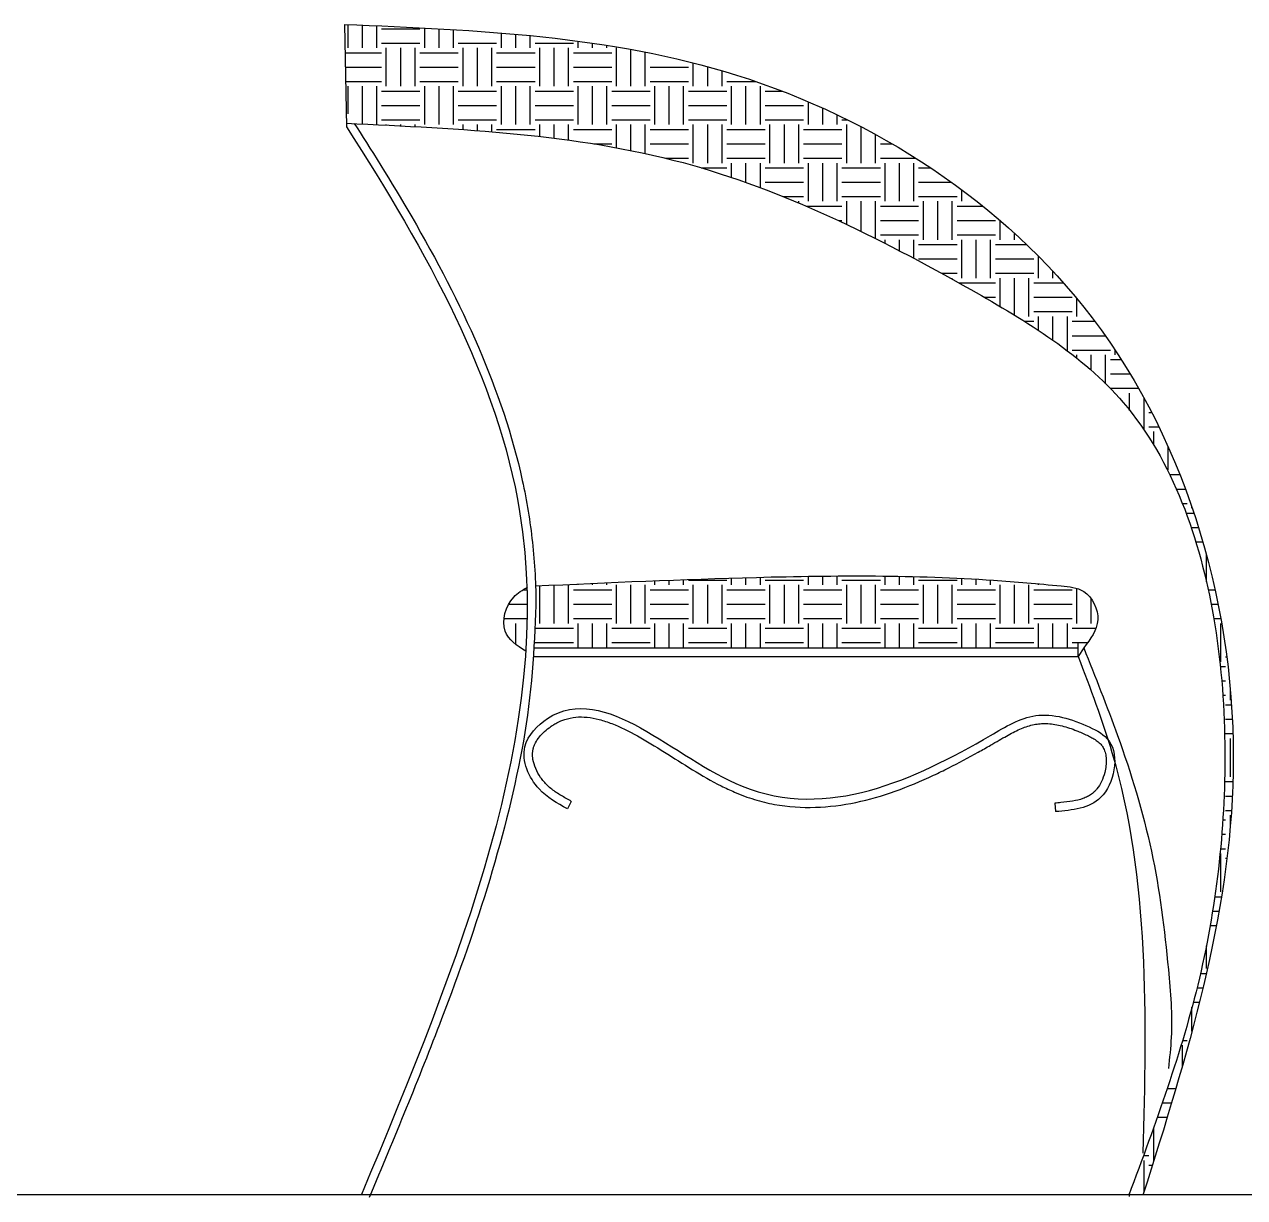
# Model space of a CAD drawing. Header units: inches. Extents: x 10 to 52.5, y 12.2 to 37.
# Drawn here: x 48.855 to 50.019, y 21.121 to 22.24 of the extents above; entities that cross this region are included whole.
import ezdxf

# ---------------------------------------------------------------- set-up
doc = ezdxf.new("R2010")
doc.units = ezdxf.units.IN
doc.header["$MEASUREMENT"] = 0
doc.layers.add('02', color=2, linetype='Continuous')
doc.layers.add('1', color=1, linetype='Continuous')

msp = doc.modelspace()

# ---------------------------------------------------------------- linework, layer by layer
at = {"layer": '02'}
for p, q in [((49.1605, 22.2399), (49.1624, 22.1422)), ((49.164, 22.2175), (49.164, 22.2397)), ((49.1777, 22.2175), (49.1777, 22.2392)), ((49.1914, 22.2175), (49.1914, 22.2386)), ((49.196, 22.2358), (49.2326, 22.2358)), ((49.2371, 22.2175), (49.2371, 22.2364)), ((49.2508, 22.2175), (49.2508, 22.2357)), ((49.2646, 22.2175), (49.2646, 22.2349)), ((49.3103, 22.2175), (49.3103, 22.2316)), ((49.196, 22.222), (49.2326, 22.222)), ((49.2691, 22.222), (49.3057, 22.222)), ((49.324, 22.2175), (49.324, 22.2304)), ((49.3377, 22.2175), (49.3377, 22.2291)), ((49.3423, 22.222), (49.3789, 22.222)), ((49.3834, 22.2175), (49.3834, 22.2239)), ((49.3971, 22.2175), (49.3971, 22.222)), ((49.4109, 22.2175), (49.4109, 22.2199)), ((49.1615, 22.2129), (49.196, 22.2129)), ((49.2005, 22.1809), (49.2005, 22.2175)), ((49.2143, 22.1809), (49.2143, 22.2175)), ((49.228, 22.1809), (49.228, 22.2175)), ((49.2326, 22.2129), (49.2691, 22.2129)), ((49.2737, 22.1809), (49.2737, 22.2175)), ((49.2874, 22.1809), (49.2874, 22.2175)), ((49.3011, 22.1809), (49.3011, 22.2175)), ((49.3057, 22.2129), (49.3423, 22.2129)), ((49.3469, 22.1809), (49.3469, 22.2175)), ((49.3606, 22.1809), (49.3606, 22.2175)), ((49.3743, 22.1809), (49.3743, 22.2175)), ((49.3789, 22.2129), (49.4154, 22.2129)), ((49.42, 22.1809), (49.42, 22.2175)), ((49.4337, 22.1809), (49.4337, 22.216)), ((49.4474, 22.1809), (49.4474, 22.2134)), ((49.1617, 22.1992), (49.196, 22.1992)), ((49.2326, 22.1992), (49.2691, 22.1992)), ((49.3057, 22.1992), (49.3423, 22.1992)), ((49.3789, 22.1992), (49.4154, 22.1992)), ((49.452, 22.1992), (49.4886, 22.1992)), ((49.4932, 22.1809), (49.4932, 22.2032)), ((49.5069, 22.1809), (49.5069, 22.1996)), ((49.5206, 22.1809), (49.5206, 22.1957)), ((49.1619, 22.1855), (49.196, 22.1855)), ((49.2326, 22.1855), (49.2691, 22.1855)), ((49.3057, 22.1855), (49.3423, 22.1855)), ((49.3789, 22.1855), (49.4154, 22.1855)), ((49.452, 22.1855), (49.4886, 22.1855)), ((49.5252, 22.1855), (49.5527, 22.1855)), ((49.164, 22.1547), (49.164, 22.1809)), ((49.1777, 22.145), (49.1777, 22.1809)), ((49.1914, 22.1443), (49.1914, 22.1809)), ((49.196, 22.1763), (49.2326, 22.1763)), ((49.2371, 22.1443), (49.2371, 22.1809)), ((49.2508, 22.1443), (49.2508, 22.1809)), ((49.2646, 22.1443), (49.2646, 22.1809)), ((49.2691, 22.1763), (49.3057, 22.1763)), ((49.3103, 22.1443), (49.3103, 22.1809)), ((49.324, 22.1443), (49.324, 22.1809)), ((49.3377, 22.1443), (49.3377, 22.1809)), ((49.3423, 22.1763), (49.3789, 22.1763)), ((49.3834, 22.1443), (49.3834, 22.1809)), ((49.3971, 22.1443), (49.3971, 22.1809)), ((49.4109, 22.1443), (49.4109, 22.1809)), ((49.4154, 22.1763), (49.452, 22.1763)), ((49.4566, 22.1443), (49.4566, 22.1809)), ((49.4703, 22.1443), (49.4703, 22.1809)), ((49.484, 22.1443), (49.484, 22.1809)), ((49.4886, 22.1763), (49.5252, 22.1763)), ((49.5297, 22.1443), (49.5297, 22.1809)), ((49.5434, 22.1443), (49.5434, 22.1809)), ((49.5572, 22.1443), (49.5572, 22.1809)), ((49.5617, 22.1763), (49.5778, 22.1763)), ((49.196, 22.1626), (49.2326, 22.1626)), ((49.2691, 22.1626), (49.3057, 22.1626)), ((49.3423, 22.1626), (49.3789, 22.1626)), ((49.4154, 22.1626), (49.452, 22.1626)), ((49.4886, 22.1626), (49.5252, 22.1626)), ((49.5617, 22.1626), (49.5983, 22.1626)), ((49.6029, 22.1443), (49.6029, 22.1661)), ((49.6166, 22.1443), (49.6166, 22.1601)), ((49.6303, 22.1443), (49.6303, 22.1537)), ((49.196, 22.1489), (49.2326, 22.1489)), ((49.2005, 22.1439), (49.2005, 22.1443)), ((49.2143, 22.1432), (49.2143, 22.1443)), ((49.228, 22.1425), (49.228, 22.1443)), ((49.2691, 22.1489), (49.3057, 22.1489)), ((49.2737, 22.1397), (49.2737, 22.1443)), ((49.2874, 22.1387), (49.2874, 22.1443)), ((49.3011, 22.1376), (49.3011, 22.1443)), ((49.3057, 22.1397), (49.3423, 22.1397)), ((49.3423, 22.1489), (49.3789, 22.1489)), ((49.3469, 22.1331), (49.3469, 22.1443)), ((49.3606, 22.1314), (49.3606, 22.1443)), ((49.3743, 22.1296), (49.3743, 22.1443)), ((49.3789, 22.1397), (49.4154, 22.1397)), ((49.4154, 22.1489), (49.452, 22.1489)), ((49.42, 22.1223), (49.42, 22.1443)), ((49.4337, 22.1197), (49.4337, 22.1443)), ((49.4474, 22.1168), (49.4474, 22.1443)), ((49.452, 22.1397), (49.4886, 22.1397)), ((49.4886, 22.1489), (49.5252, 22.1489)), ((49.4932, 22.1077), (49.4932, 22.1443)), ((49.5069, 22.1077), (49.5069, 22.1443)), ((49.5206, 22.1077), (49.5206, 22.1443)), ((49.5252, 22.1397), (49.5617, 22.1397)), ((49.5617, 22.1489), (49.5983, 22.1489)), ((49.5663, 22.1077), (49.5663, 22.1443)), ((49.58, 22.1077), (49.58, 22.1443)), ((49.5937, 22.1077), (49.5937, 22.1443)), ((49.5983, 22.1397), (49.6349, 22.1397)), ((49.6349, 22.1489), (49.6403, 22.1489)), ((49.6395, 22.1077), (49.6395, 22.1443)), ((49.6532, 22.1077), (49.6532, 22.1423)), ((49.3984, 22.126), (49.4154, 22.126)), ((49.452, 22.126), (49.4886, 22.126)), ((49.5252, 22.126), (49.5617, 22.126)), ((49.5983, 22.126), (49.6349, 22.126)), ((49.6669, 22.1077), (49.6669, 22.135)), ((49.6715, 22.126), (49.6827, 22.126)), ((49.4668, 22.1123), (49.4886, 22.1123)), ((49.5007, 22.1032), (49.5252, 22.1032)), ((49.5252, 22.1123), (49.5617, 22.1123)), ((49.5297, 22.094), (49.5297, 22.1077)), ((49.5434, 22.0892), (49.5434, 22.1077)), ((49.5572, 22.0842), (49.5572, 22.1077)), ((49.5617, 22.1032), (49.5983, 22.1032)), ((49.5983, 22.1123), (49.6349, 22.1123)), ((49.6029, 22.0712), (49.6029, 22.1077)), ((49.6166, 22.0712), (49.6166, 22.1077)), ((49.6303, 22.0712), (49.6303, 22.1077)), ((49.6349, 22.1032), (49.6715, 22.1032)), ((49.6715, 22.1123), (49.7053, 22.1123)), ((49.676, 22.0712), (49.676, 22.1077)), ((49.6898, 22.0712), (49.6898, 22.1077)), ((49.7035, 22.0712), (49.7035, 22.1077)), ((49.708, 22.1032), (49.7194, 22.1032)), ((49.5617, 22.0894), (49.5983, 22.0894)), ((49.6349, 22.0894), (49.6715, 22.0894)), ((49.708, 22.0894), (49.7392, 22.0894)), ((49.7492, 22.0712), (49.7492, 22.0821)), ((49.5789, 22.0757), (49.5983, 22.0757)), ((49.5937, 22.0696), (49.5937, 22.0712)), ((49.6349, 22.0757), (49.6715, 22.0757)), ((49.6395, 22.0491), (49.6395, 22.0712)), ((49.6532, 22.0425), (49.6532, 22.0712)), ((49.6669, 22.0358), (49.6669, 22.0712)), ((49.708, 22.0757), (49.7446, 22.0757)), ((49.7126, 22.0346), (49.7126, 22.0712)), ((49.7263, 22.0346), (49.7263, 22.0712)), ((49.74, 22.0346), (49.74, 22.0712)), ((49.7629, 22.0712), (49.7629, 22.0716)), ((49.6009, 22.0666), (49.6349, 22.0666)), ((49.6715, 22.0666), (49.708, 22.0666)), ((49.7446, 22.0666), (49.7692, 22.0666)), ((49.6315, 22.0529), (49.6349, 22.0529)), ((49.6715, 22.0529), (49.708, 22.0529)), ((49.7446, 22.0529), (49.7812, 22.0529)), ((49.7858, 22.0346), (49.7858, 22.0528)), ((49.6715, 22.0392), (49.708, 22.0392)), ((49.676, 22.0311), (49.676, 22.0346)), ((49.6898, 22.0241), (49.6898, 22.0346)), ((49.7035, 22.0169), (49.7035, 22.0346)), ((49.7446, 22.0392), (49.7812, 22.0392)), ((49.7492, 21.998), (49.7492, 22.0346)), ((49.7629, 21.998), (49.7629, 22.0346)), ((49.7766, 21.998), (49.7766, 22.0346)), ((49.7995, 22.0346), (49.7995, 22.0406)), ((49.708, 22.03), (49.7446, 22.03)), ((49.7812, 22.03), (49.8108, 22.03)), ((49.708, 22.0163), (49.7446, 22.0163)), ((49.7812, 22.0163), (49.8178, 22.0163)), ((49.8223, 21.998), (49.8223, 22.0187)), ((49.7299, 22.0026), (49.7446, 22.0026)), ((49.74, 21.9969), (49.74, 21.998)), ((49.7812, 22.0026), (49.8178, 22.0026)), ((49.7858, 21.9709), (49.7858, 21.998)), ((49.7995, 21.9626), (49.7995, 21.998)), ((49.8132, 21.9614), (49.8132, 21.998)), ((49.8361, 21.998), (49.8361, 22.0044)), ((49.7463, 21.9934), (49.7812, 21.9934)), ((49.8178, 21.9934), (49.846, 21.9934)), ((49.7705, 21.9797), (49.7812, 21.9797)), ((49.8178, 21.9797), (49.8543, 21.9797)), ((49.8589, 21.9614), (49.8589, 21.9784)), ((49.8178, 21.966), (49.8543, 21.966)), ((49.8088, 21.9569), (49.8178, 21.9569)), ((49.8223, 21.9481), (49.8223, 21.9614)), ((49.8361, 21.9387), (49.8361, 21.9614)), ((49.8498, 21.9287), (49.8498, 21.9614)), ((49.8543, 21.9569), (49.8759, 21.9569)), ((49.8543, 21.9431), (49.8859, 21.9431)), ((49.8543, 21.9294), (49.8909, 21.9294)), ((49.8955, 21.9249), (49.8955, 21.9291)), ((49.8589, 21.9216), (49.8589, 21.9249)), ((49.8726, 21.9101), (49.8726, 21.9249)), ((49.8863, 21.8973), (49.8863, 21.9249)), ((49.8909, 21.9203), (49.9012, 21.9203)), ((49.8909, 21.9066), (49.9098, 21.9066)), ((49.8909, 21.8929), (49.9178, 21.8929)), ((49.8955, 21.8878), (49.8955, 21.8883)), ((49.9092, 21.8719), (49.9092, 21.8883)), ((49.9229, 21.8532), (49.9229, 21.8837)), ((49.9275, 21.87), (49.9302, 21.87)), ((49.9269, 21.8471), (49.9275, 21.8471)), ((49.9275, 21.8563), (49.9371, 21.8563)), ((49.9321, 21.8389), (49.9321, 21.8517)), ((49.9458, 21.8151), (49.9458, 21.8376)), ((49.9474, 21.8106), (49.9572, 21.8106)), ((49.9537, 21.7968), (49.9625, 21.7968)), ((49.9594, 21.7831), (49.9641, 21.7831)), ((49.9686, 21.7786), (49.9686, 21.7795)), ((49.9641, 21.774), (49.9705, 21.774)), ((49.9678, 21.7603), (49.9749, 21.7603)), ((49.9722, 21.7465), (49.9791, 21.7465)), ((49.9824, 21.7085), (49.9824, 21.7347)), ((49.4109, 21.7054), (49.4109, 21.7075)), ((49.4566, 21.7054), (49.4566, 21.7094)), ((49.4703, 21.7054), (49.4703, 21.7099)), ((49.484, 21.7054), (49.484, 21.7104)), ((49.4886, 21.71), (49.5252, 21.71)), ((49.5297, 21.7054), (49.5297, 21.712)), ((49.5434, 21.7054), (49.5434, 21.7124)), ((49.5572, 21.7054), (49.5572, 21.7127)), ((49.5617, 21.71), (49.5983, 21.71)), ((49.6029, 21.7054), (49.6029, 21.7136)), ((49.6166, 21.7054), (49.6166, 21.7138)), ((49.6303, 21.7054), (49.6303, 21.7139)), ((49.6349, 21.71), (49.6715, 21.71)), ((49.676, 21.7054), (49.676, 21.7138)), ((49.6898, 21.7054), (49.6898, 21.7136)), ((49.7035, 21.7054), (49.7035, 21.7134)), ((49.708, 21.71), (49.7446, 21.71)), ((49.7492, 21.7054), (49.7492, 21.7117)), ((49.7629, 21.7054), (49.7629, 21.711)), ((49.7766, 21.7054), (49.7766, 21.7101)), ((49.331, 21.7008), (49.3346, 21.7008)), ((49.3469, 21.6688), (49.3469, 21.7047)), ((49.3606, 21.6688), (49.3606, 21.7053)), ((49.3743, 21.6688), (49.3743, 21.7054)), ((49.3789, 21.7008), (49.4154, 21.7008)), ((49.3834, 21.7054), (49.3834, 21.7063)), ((49.3971, 21.7054), (49.3971, 21.7069)), ((49.42, 21.6688), (49.42, 21.7054)), ((49.4337, 21.6688), (49.4337, 21.7054)), ((49.4474, 21.6688), (49.4474, 21.7054)), ((49.452, 21.7008), (49.4886, 21.7008)), ((49.4932, 21.6688), (49.4932, 21.7054)), ((49.5069, 21.6688), (49.5069, 21.7054)), ((49.5206, 21.6688), (49.5206, 21.7054)), ((49.5252, 21.7008), (49.5617, 21.7008)), ((49.5663, 21.6688), (49.5663, 21.7054)), ((49.58, 21.6688), (49.58, 21.7054)), ((49.5937, 21.6688), (49.5937, 21.7054)), ((49.5983, 21.7008), (49.6349, 21.7008)), ((49.6395, 21.6688), (49.6395, 21.7054)), ((49.6532, 21.6688), (49.6532, 21.7054)), ((49.6669, 21.6688), (49.6669, 21.7054)), ((49.6715, 21.7008), (49.708, 21.7008)), ((49.7126, 21.6688), (49.7126, 21.7054)), ((49.7263, 21.6688), (49.7263, 21.7054)), ((49.74, 21.6688), (49.74, 21.7054)), ((49.7446, 21.7008), (49.7812, 21.7008)), ((49.7858, 21.6688), (49.7858, 21.7054)), ((49.7995, 21.6688), (49.7995, 21.7054)), ((49.8132, 21.6688), (49.8132, 21.7054)), ((49.8178, 21.7008), (49.8543, 21.7008)), ((49.8223, 21.7054), (49.8223, 21.7065)), ((49.8589, 21.6688), (49.8589, 21.7021)), ((49.9841, 21.7008), (49.9907, 21.7008)), ((49.3172, 21.6871), (49.3348, 21.6871)), ((49.3789, 21.6871), (49.4154, 21.6871)), ((49.452, 21.6871), (49.4886, 21.6871)), ((49.5252, 21.6871), (49.5617, 21.6871)), ((49.5983, 21.6871), (49.6349, 21.6871)), ((49.6715, 21.6871), (49.708, 21.6871)), ((49.7446, 21.6871), (49.7812, 21.6871)), ((49.8178, 21.6871), (49.8543, 21.6871)), ((49.8726, 21.6688), (49.8726, 21.6921)), ((49.9869, 21.6871), (49.9935, 21.6871)), ((49.3127, 21.6734), (49.3347, 21.6734)), ((49.3789, 21.6734), (49.4154, 21.6734)), ((49.452, 21.6734), (49.4886, 21.6734)), ((49.5252, 21.6734), (49.5617, 21.6734)), ((49.5983, 21.6734), (49.6349, 21.6734)), ((49.6715, 21.6734), (49.708, 21.6734)), ((49.7446, 21.6734), (49.7812, 21.6734)), ((49.8178, 21.6734), (49.8543, 21.6734)), ((49.9894, 21.6734), (49.9962, 21.6734)), ((49.324, 21.6487), (49.324, 21.6688)), ((49.3423, 21.6643), (49.3789, 21.6643)), ((49.3834, 21.6454), (49.3834, 21.6688)), ((49.3971, 21.6454), (49.3971, 21.6688)), ((49.4109, 21.6454), (49.4109, 21.6688)), ((49.4154, 21.6643), (49.452, 21.6643)), ((49.4566, 21.6454), (49.4566, 21.6688)), ((49.4703, 21.6454), (49.4703, 21.6688)), ((49.484, 21.6454), (49.484, 21.6688)), ((49.4886, 21.6643), (49.5252, 21.6643)), ((49.5297, 21.6454), (49.5297, 21.6688)), ((49.5434, 21.6454), (49.5434, 21.6688)), ((49.5572, 21.6454), (49.5572, 21.6688)), ((49.5617, 21.6643), (49.5983, 21.6643)), ((49.6029, 21.6454), (49.6029, 21.6688)), ((49.6166, 21.6454), (49.6166, 21.6688)), ((49.6303, 21.6454), (49.6303, 21.6688)), ((49.6349, 21.6643), (49.6715, 21.6643)), ((49.676, 21.6454), (49.676, 21.6688)), ((49.6898, 21.6454), (49.6898, 21.6688)), ((49.7035, 21.6454), (49.7035, 21.6688)), ((49.708, 21.6643), (49.7446, 21.6643)), ((49.7492, 21.6454), (49.7492, 21.6688)), ((49.7629, 21.6454), (49.7629, 21.6688)), ((49.7766, 21.6454), (49.7766, 21.6688)), ((49.7812, 21.6643), (49.8178, 21.6643)), ((49.8223, 21.6454), (49.8223, 21.6688)), ((49.8361, 21.6454), (49.8361, 21.6688)), ((49.8498, 21.6454), (49.8498, 21.6688)), ((49.8543, 21.6643), (49.8771, 21.6643)), ((49.9961, 21.6322), (49.9961, 21.6688)), ((49.3423, 21.6505), (49.3789, 21.6505)), ((49.4154, 21.6505), (49.452, 21.6505)), ((49.4886, 21.6505), (49.5252, 21.6505)), ((49.5617, 21.6505), (49.5983, 21.6505)), ((49.6349, 21.6505), (49.6715, 21.6505)), ((49.708, 21.6505), (49.7446, 21.6505)), ((49.7812, 21.6505), (49.8178, 21.6505)), ((49.8543, 21.6505), (49.8693, 21.6505)), ((49.86, 21.6373), (49.86, 21.6507)), ((49.3407, 21.6373), (49.86, 21.6373)), ((49.3412, 21.6454), (49.86, 21.6454)), ((49.8654, 21.6454), (49.86, 21.6373)), ((49.9957, 21.6277), (50.0006, 21.6277)), ((50.0006, 21.6368), (50.0018, 21.6368)), ((49.997, 21.614), (50.0006, 21.614)), ((50.0052, 21.5957), (50.0052, 21.6057)), ((49.998, 21.6002), (50.0006, 21.6002)), ((50.0006, 21.5911), (50.0064, 21.5911)), ((50.0006, 21.5774), (50.0072, 21.5774)), ((50.0006, 21.5637), (50.0077, 21.5637)), ((50.0052, 21.5225), (50.0052, 21.5591)), ((49.9999, 21.5545), (50.0006, 21.5545)), ((49.9999, 21.5408), (50.0006, 21.5408)), ((49.9998, 21.5271), (50.0006, 21.5271)), ((50.0006, 21.5179), (50.0077, 21.5179)), ((49.3769, 21.4991), (49.3731, 21.492)), ((50.0006, 21.5042), (50.0072, 21.5042)), ((49.8378, 21.4974), (49.8385, 21.4893)), ((50.0006, 21.4905), (50.0064, 21.4905)), ((49.998, 21.4814), (50.0006, 21.4814)), ((50.0052, 21.4755), (50.0052, 21.4859)), ((49.997, 21.4677), (50.0006, 21.4677)), ((49.9958, 21.4539), (50.0006, 21.4539)), ((49.9961, 21.4128), (49.9961, 21.4494)), ((50.0006, 21.4448), (50.002, 21.4448)), ((49.9904, 21.4082), (49.9968, 21.4082)), ((49.9883, 21.3945), (49.9945, 21.3945)), ((49.986, 21.3808), (49.992, 21.3808)), ((49.9824, 21.3396), (49.9824, 21.3615)), ((49.9767, 21.3351), (49.9824, 21.3351)), ((49.9734, 21.3214), (49.9792, 21.3214)), ((49.9686, 21.2799), (49.9686, 21.3028)), ((49.9699, 21.3076), (49.9758, 21.3076)), ((49.9636, 21.2848), (49.9641, 21.2848)), ((49.9595, 21.2469), (49.9595, 21.2665)), ((49.9596, 21.2711), (49.9641, 21.2711)), ((49.945, 21.2253), (49.9532, 21.2253)), ((49.9403, 21.2116), (49.9492, 21.2116)), ((49.9355, 21.1979), (49.945, 21.1979)), ((49.9321, 21.1568), (49.9321, 21.1881)), ((49.9274, 21.175), (49.9275, 21.175)), ((49.9224, 21.1613), (49.9275, 21.1613)), ((49.9229, 21.1269), (49.9229, 21.1568)), ((49.9275, 21.1522), (49.9309, 21.1522)), ((49.9092, 21.1222), (49.9092, 21.1256))]:
    msp.add_line(p, q, dxfattribs=at)
for points in [[(49.1605, 22.2399), (49.5345, 22.1915), (49.8734, 21.9601), (50.0079, 21.527), (49.9219, 21.1235)], [(49.8654, 21.6454), (49.8976, 21.562), (49.9299, 21.4517), (49.9461, 21.3387), (49.9488, 21.2741), (49.9461, 21.2445)], [(49.3731, 21.492), (49.3462, 21.5109), (49.3327, 21.5512), (49.3542, 21.5781), (49.5399, 21.5135), (49.7766, 21.562), (49.8196, 21.5808), (49.8707, 21.57), (49.8896, 21.5566), (49.8815, 21.5028), (49.8385, 21.4893)]]:
    msp.add_spline(points, degree=3, dxfattribs=at)
for points, knots in [([(49.1623, 22.1456), (49.2714, 22.1407), (49.4817, 22.1311), (49.7233, 22.01), (49.9295, 21.8852), (49.9904, 21.7077), (50.0052, 21.5201), (49.9851, 21.3302), (49.9337, 21.1917), (49.9084, 21.1235)], [1.776808, 1.776808, 1.776808, 1.776808, 325.006448, 624.918041, 805.698827, 1027.533878, 1149.06773, 1373.658597, 1591.444036, 1591.444036, 1591.444036, 1591.444036]), ([(49.1624, 22.1422), (49.2395, 22.0225), (49.4178, 21.7033), (49.2692, 21.3463), (49.1769, 21.1244)], [91.065872, 91.065872, 91.065872, 91.065872, 444.32979, 1024.471032, 1024.471032, 1024.471032, 1024.471032]), ([(49.17, 22.1453), (49.184, 22.1239), (49.2051, 22.0902), (49.2485, 22.0154), (49.2702, 21.9741), (49.3063, 21.8904), (49.3208, 21.8481), (49.3323, 21.7953), (49.3342, 21.7855), (49.3374, 21.7659), (49.3387, 21.756), (49.3418, 21.7264), (49.3435, 21.7045), (49.3419, 21.6454), (49.3388, 21.6002), (49.3235, 21.5129), (49.3124, 21.4689), (49.2858, 21.3805), (49.2701, 21.3361), (49.2316, 21.2349), (49.2079, 21.1781), (49.1843, 21.1213)], [80.485123, 80.485123, 80.485123, 80.485123, 179.26559, 179.26559, 298.775984, 298.775984, 418.286377, 418.286377, 445.337923, 445.337923, 472.389468, 472.389468, 526.492558, 526.492558, 643.023361, 643.023361, 759.554163, 759.554163, 876.084966, 876.084966, 1024.471032, 1024.471032, 1024.471032, 1024.471032]), ([(49.3424, 21.7045), (49.4129, 21.7077), (49.558, 21.7142), (49.7269, 21.7152), (49.8289, 21.7059), (49.8697, 21.7022), (49.8848, 21.6707), (49.8718, 21.6538), (49.8654, 21.6454)], [0.482196, 0.482196, 0.482196, 0.482196, 183.208548, 379.378658, 435.617528, 454.873977, 480.982236, 507.090496, 507.090496, 507.090496, 507.090496]), ([(49.3334, 21.6422), (49.325, 21.6476), (49.307, 21.6599), (49.3161, 21.6923), (49.3305, 21.7006), (49.3352, 21.7033)], [1.667426, 1.667426, 1.667426, 1.667426, 29.289572, 62.564873, 78.883341, 78.883341, 78.883341, 78.883341]), ([(49.3769, 21.4991), (49.3735, 21.501), (49.3703, 21.5028), (49.364, 21.5065), (49.3611, 21.5085), (49.3569, 21.5117), (49.3555, 21.513), (49.353, 21.5154), (49.3518, 21.5166), (49.3496, 21.5192), (49.3486, 21.5205), (49.3458, 21.5246), (49.3442, 21.5275), (49.3417, 21.5333), (49.3408, 21.5362), (49.34, 21.5412), (49.3399, 21.5432), (49.34, 21.5461), (49.3401, 21.547), (49.3404, 21.5488), (49.3406, 21.5498), (49.3412, 21.5517), (49.3416, 21.5526), (49.3429, 21.5555), (49.3441, 21.5574), (49.3468, 21.5611), (49.3484, 21.5629), (49.3518, 21.5662), (49.3537, 21.5678), (49.3569, 21.5702), (49.3582, 21.5711), (49.3607, 21.5726), (49.3619, 21.5733), (49.3656, 21.5753), (49.3681, 21.5763), (49.3741, 21.5783), (49.3776, 21.579), (49.3847, 21.5797), (49.3883, 21.5796), (49.3958, 21.5789), (49.3996, 21.5782), (49.4075, 21.5761), (49.4115, 21.5748), (49.4235, 21.5701), (49.4317, 21.5661), (49.4485, 21.5568), (49.457, 21.5515), (49.4745, 21.5405), (49.4834, 21.5348), (49.5014, 21.5238), (49.5105, 21.5185), (49.524, 21.5117), (49.5281, 21.5098), (49.5355, 21.5066), (49.5387, 21.5053), (49.5451, 21.5029), (49.5483, 21.5019), (49.5578, 21.499), (49.5642, 21.4974), (49.5837, 21.4938), (49.5967, 21.493), (49.6225, 21.4938), (49.6354, 21.4954), (49.6608, 21.5008), (49.6733, 21.5044), (49.6981, 21.5132), (49.7103, 21.5184), (49.7271, 21.5262), (49.7319, 21.5286), (49.7462, 21.5358), (49.7556, 21.5408), (49.7688, 21.5482), (49.7727, 21.5504), (49.778, 21.5534), (49.7794, 21.5543), (49.7834, 21.5566), (49.7859, 21.5581), (49.7928, 21.562), (49.7971, 21.5644), (49.8055, 21.5684), (49.8096, 21.5701), (49.8156, 21.5718), (49.8176, 21.5723), (49.8205, 21.5728), (49.8214, 21.5729), (49.8233, 21.5731), (49.8243, 21.5732), (49.8273, 21.5733), (49.8293, 21.5733), (49.8357, 21.5729), (49.8402, 21.5722), (49.8494, 21.5699), (49.8541, 21.5683), (49.8603, 21.5658), (49.8619, 21.5652), (49.8644, 21.5641), (49.8653, 21.5636), (49.8671, 21.5628), (49.8679, 21.5625), (49.8695, 21.5617), (49.8702, 21.5613), (49.8725, 21.5602), (49.8739, 21.5594), (49.8767, 21.5577), (49.8781, 21.5567), (49.8805, 21.5548), (49.8815, 21.5538), (49.8828, 21.5522), (49.8831, 21.5518), (49.8838, 21.5507), (49.8841, 21.5502), (49.8851, 21.5482), (49.8856, 21.5466), (49.8865, 21.5431), (49.8867, 21.5411), (49.8869, 21.5371), (49.8868, 21.535), (49.8864, 21.5308), (49.886, 21.5286), (49.8847, 21.5235), (49.8836, 21.5207), (49.8811, 21.5153), (49.8796, 21.5129), (49.8774, 21.5102), (49.8768, 21.5095), (49.8757, 21.5083), (49.8751, 21.5078), (49.874, 21.5069), (49.8734, 21.5064), (49.8716, 21.5051), (49.8703, 21.5043), (49.8676, 21.5029), (49.8662, 21.5023), (49.8616, 21.5007), (49.8584, 21.4999), (49.8513, 21.4987), (49.8475, 21.4983), (49.8417, 21.4977), (49.8397, 21.4975), (49.8378, 21.4974)], [0, 0, 0, 0, 10.059274, 10.059274, 20.118548, 20.118548, 25.602855, 25.602855, 30.514055, 30.514055, 35.425254, 35.425254, 44.550403, 44.550403, 53.675553, 53.675553, 60.435645, 60.435645, 63.602714, 63.602714, 67.15624, 67.15624, 70.709767, 70.709767, 77.741875, 77.741875, 84.773984, 84.773984, 91.806093, 91.806093, 96.250455, 96.250455, 100.694818, 100.694818, 109.583543, 109.583543, 121.77686, 121.77686, 133.970177, 133.970177, 146.163495, 146.163495, 158.356812, 158.356812, 181.710623, 181.710623, 205.064434, 205.064434, 228.418245, 228.418245, 251.772056, 251.772056, 262.222714, 262.222714, 270.090031, 270.090031, 277.957348, 277.957348, 293.691982, 293.691982, 325.802797, 325.802797, 357.913613, 357.913613, 390.024429, 390.024429, 422.135244, 422.135244, 435.022299, 435.022299, 460.796408, 460.796408, 471.828462, 471.828462, 475.799183, 475.799183, 483.197088, 483.197088, 496.04184, 496.04184, 508.886592, 508.886592, 515.112469, 515.112469, 518.180437, 518.180437, 521.248405, 521.248405, 527.384341, 527.384341, 540.529558, 540.529558, 553.674776, 553.674776, 558.129252, 558.129252, 560.826815, 560.826815, 563.099122, 563.099122, 565.371429, 565.371429, 569.916042, 569.916042, 575.224639, 575.224639, 580.533235, 580.533235, 582.998993, 582.998993, 585.464751, 585.464751, 591.391744, 591.391744, 597.318737, 597.318737, 603.24573, 603.24573, 609.172723, 609.172723, 617.427302, 617.427302, 625.68188, 625.68188, 628.50538, 628.50538, 631.066787, 631.066787, 633.628194, 633.628194, 638.751008, 638.751008, 643.873823, 643.873823, 653.680126, 653.680126, 663.486429, 663.486429, 668.264275, 668.264275, 668.264275, 668.264275])]:
    msp.add_open_spline(points, degree=3, knots=knots, dxfattribs=at)
at = {"layer": '02', "end_tangent": (-0.270745, -0.962651)}
msp.add_spline([(49.86, 21.6373), (49.8923, 21.5458), (49.9219, 21.1638)], degree=3, dxfattribs=at)
at = {"layer": '1'}
msp.add_line((32.3342, 21.1244), (52.1649, 21.1244), dxfattribs=at)

doc.saveas('drawing.dxf')
